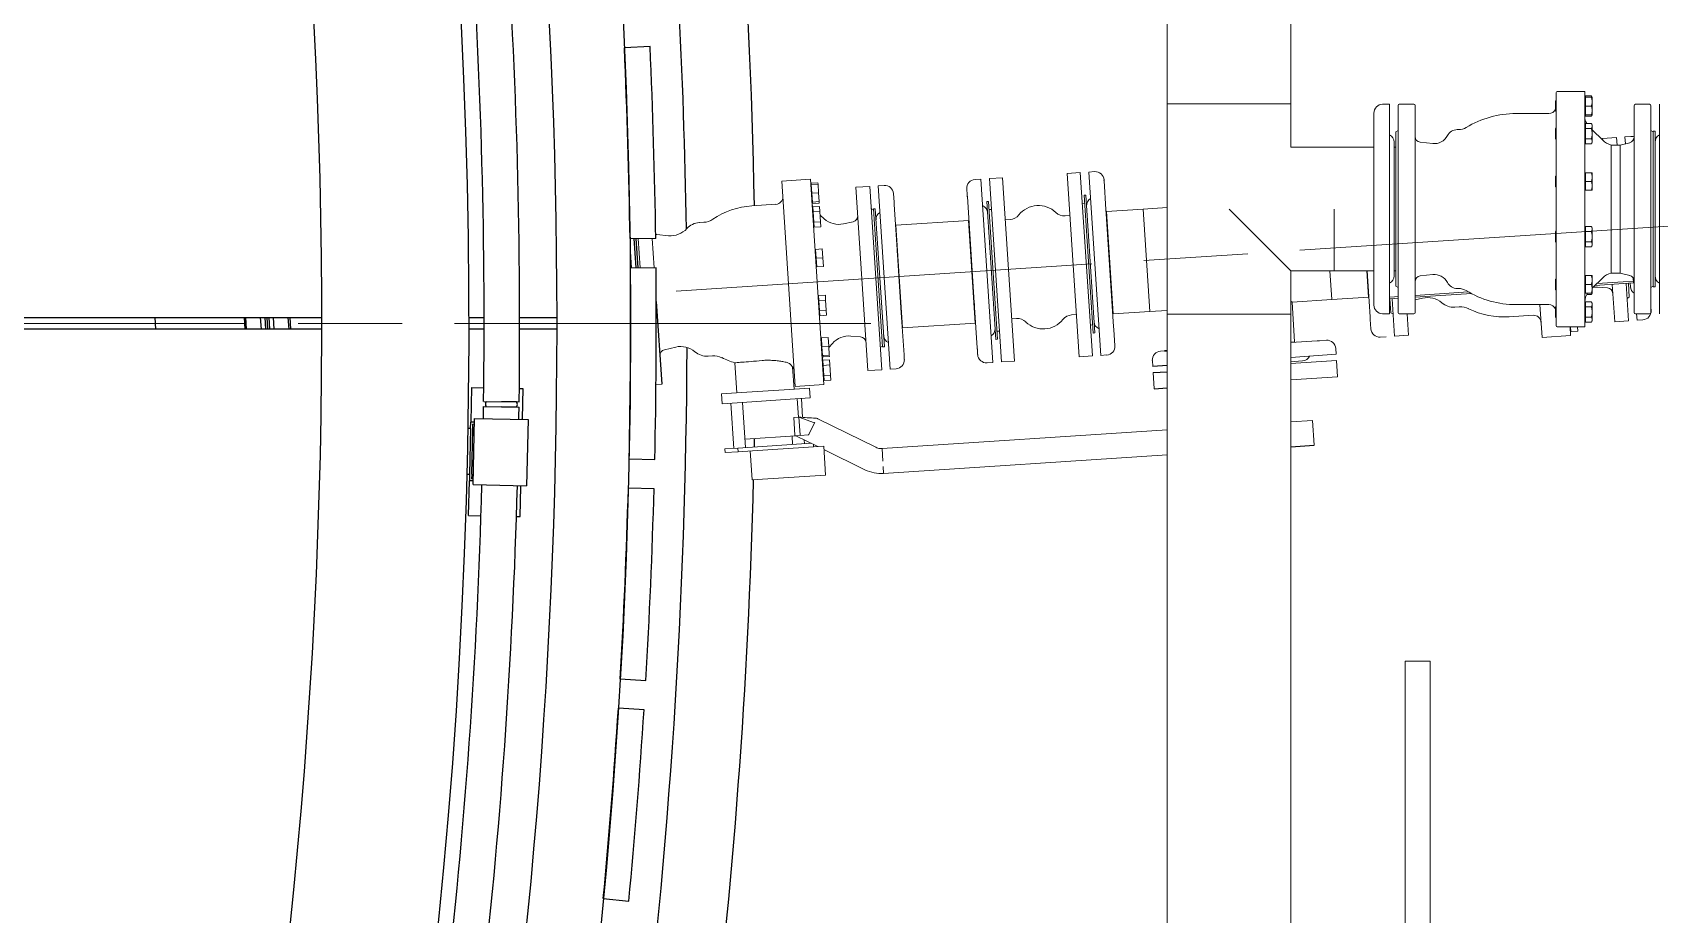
# Model space of a CAD drawing. Header units: millimetres. Extents: x 0 to 100323, y 0 to 59400.
# Drawn here: x 22689 to 24902, y 21412 to 22611 of the extents above; entities that cross this region are included whole.
import ezdxf

# ---------------------------------------------------------------- set-up
doc = ezdxf.new("R2010")
doc.units = ezdxf.units.MM
doc.header["$LTSCALE"] = 100
doc.linetypes.add('CHAIN', pattern=[0.3543, 0.2362, -0.0295, 0.0591, -0.0295])
doc.layers.add('Center Mark', color=7, linetype='Continuous', lineweight=18)
doc.layers.add('Visible', color=7, linetype='Continuous', lineweight=25)
doc.layers.add('P_Biomass (BM)', color=150, linetype='Continuous', lineweight=18, true_color=0x007fff)

msp = doc.modelspace()

# ---------------------------------------------------------------- linework, layer by layer
at = {"layer": 'Center Mark', "linetype": 'CHAIN', "ltscale": 23.990969}
msp.add_line((23829.5, 22215.6), (6675.7, 22215.6), dxfattribs=at)
at = {"layer": 'P_Biomass (BM)'}
for p, q in [((24232.5, 23047.9), (24232.5, 22514.2)), ((24400.8, 23047.9), (24400.8, 22514.2)), ((24761.6, 22212.6), (24761.6, 22529.6)), ((24763.1, 22531.1), (24800.6, 22531.1)), ((24800.6, 22211.1), (24800.6, 22531.1)), ((24400.8, 22514.2), (24232.5, 22514.2)), ((24232.5, 22514.1), (24400.8, 22514.1)), ((24232.5, 22514.1), (24232.5, 22228.1)), ((24400.8, 22514.1), (24400.8, 22455.3)), ((24535.1, 22513.6), (24525.6, 22513.6)), ((24535.1, 22513.6), (24535.1, 22228.6)), ((24546.6, 22230.1), (24546.6, 22512.1)), ((24548.1, 22513.6), (24568.1, 22513.6)), ((24569.6, 22512.1), (24569.6, 22230.1)), ((24760.6, 22517.9), (24761.6, 22518.9)), ((24760.6, 22504.4), (24760.6, 22517.9)), ((24801.4, 22522.2), (24800.6, 22522.2)), ((24801.4, 22523.2), (24801.4, 22525)), ((24801.4, 22525), (24809.6, 22525)), ((24801.4, 22511.2), (24801.4, 22523.2)), ((24801.4, 22523.2), (24809.6, 22523.2)), ((24801.4, 22499.2), (24801.4, 22511.2)), ((24801.4, 22511.2), (24809.6, 22511.2)), ((24810.6, 22523.2), (24809.6, 22525)), ((24810.6, 22517.2), (24810.6, 22523.2)), ((24810.6, 22505.2), (24810.6, 22517.2)), ((24867.6, 22230.6), (24867.6, 22511.6)), ((24888.6, 22513.6), (24869.6, 22513.6)), ((24890.6, 22511.6), (24890.6, 22230.6)), ((24902.1, 22228.6), (24902.1, 22513.6)), ((24513.6, 22501.6), (24513.6, 22501)), ((24513.6, 22500.5), (24513.6, 22501)), ((24513.6, 22500.5), (24513.6, 22454.2)), ((24707.1, 22501.1), (24751.6, 22501.1)), ((24760.6, 22504.4), (24761.4, 22503.6)), ((24801.4, 22500.2), (24800.6, 22500.2)), ((24801.4, 22484.6), (24800.6, 22484.6)), ((24801.4, 22497.3), (24801.4, 22499.2)), ((24801.4, 22499.2), (24809.6, 22499.2)), ((24801.4, 22497.3), (24809.6, 22497.3)), ((24801.4, 22487.5), (24809.6, 22487.5)), ((24801.4, 22480.6), (24801.4, 22487.5)), ((24810.6, 22499.2), (24809.6, 22497.3)), ((24810.6, 22485.6), (24809.6, 22487.5)), ((24810.6, 22499.2), (24810.6, 22505.2)), ((24810.6, 22484), (24810.6, 22485.6)), ((24543.6, 22476.1), (24546.6, 22477.8)), ((24543.6, 22266.1), (24543.6, 22476.1)), ((24627, 22479.1), (24628.9, 22479.1)), ((24760.6, 22480.4), (24761.6, 22481.4)), ((24760.6, 22466.9), (24760.6, 22480.4)), ((24760.6, 22466.9), (24761.6, 22465.9)), ((24801.4, 22462.6), (24800.6, 22462.6)), ((24801.4, 22466.7), (24801.4, 22480.6)), ((24801.4, 22480.6), (24809.6, 22480.6)), ((24801.4, 22459.8), (24801.4, 22466.7)), ((24801.4, 22466.7), (24809.6, 22466.7)), ((24810.6, 22473.6), (24810.6, 22484)), ((24824.9, 22464.7), (24810.6, 22478.9)), ((24810.6, 22463.2), (24810.6, 22473.6)), ((24810.6, 22461.6), (24810.6, 22463.2)), ((24843.8, 22468.6), (24824.8, 22467.3)), ((24824.8, 22467.3), (24825, 22464.6)), ((24843.8, 22468.6), (24844.5, 22458.1)), ((24855.2, 22469.3), (24863.2, 22469.8)), ((24855.9, 22459.9), (24855.2, 22469.3)), ((24893.6, 22476.1), (24890.6, 22477.8)), ((24893.6, 22265.1), (24893.6, 22477.1)), ((24893.6, 22477.1), (24896.1, 22477.1)), ((24896.1, 22265.1), (24896.1, 22477.1)), ((24400.8, 22455.3), (24513.6, 22455.3)), ((24513.6, 22450.4), (24513.6, 22454.2)), ((24513.6, 22450.4), (24513.6, 22358.7)), ((24541.1, 22462.1), (24541.1, 22280.1)), ((24541.1, 22455.3), (24543.6, 22455.3)), ((24593.8, 22460.2), (24576.8, 22462)), ((24801.4, 22459.8), (24809.6, 22459.8)), ((24810.6, 22461.6), (24809.6, 22459.8)), ((24836.5, 22284.1), (24836.5, 22458.1)), ((24848.6, 22458.1), (24836.5, 22458.1)), ((24848.6, 22458.1), (24861.6, 22461.3)), ((24848.6, 22458.1), (24848.6, 22284.1)), ((24096.4, 22419.6), (24114.3, 22420.7)), ((24112.7, 22170.1), (24096.4, 22419.6)), ((24130.7, 22171.3), (24114.3, 22420.7)), ((24125.8, 22421.5), (24133.8, 22422)), ((24142.2, 22172), (24125.8, 22421.5)), ((24801.4, 22419.6), (24800.6, 22419.6)), ((24801.4, 22420.6), (24809.6, 22420.6)), ((24801.4, 22408.6), (24801.4, 22420.6)), ((24810.6, 22414.6), (24810.6, 22420.6)), ((23708.2, 22409.2), (23747.1, 22411.7)), ((23726.5, 22129.8), (23708.2, 22409.2)), ((23765.5, 22132.3), (23747.1, 22411.7)), ((23748.5, 22403.5), (23747.7, 22403.5)), ((23748.3, 22406.4), (23757.5, 22407)), ((23748.4, 22404.5), (23748.3, 22406.4)), ((23748.4, 22404.5), (23757.6, 22405.1)), ((23749.2, 22392.5), (23748.4, 22404.5)), ((23757.6, 22405.1), (23757.5, 22407)), ((23758.4, 22393.1), (23757.6, 22405.1)), ((23827.9, 22402), (23809, 22400.7)), ((23809, 22400.7), (23825.3, 22151.3)), ((23827.9, 22402), (23844.3, 22152.5)), ((23839.4, 22402.7), (23847.4, 22403.2)), ((23855.8, 22153.3), (23839.4, 22402.7)), ((23960, 22398.6), (23960.5, 22390.5)), ((23979.1, 22411.9), (23971.1, 22411.4)), ((23979.1, 22411.9), (23995.5, 22162.4)), ((23990.6, 22412.6), (24008.6, 22413.8)), ((24007, 22163.2), (23990.6, 22412.6)), ((24024.9, 22164.3), (24008.6, 22413.8)), ((24146.6, 22410.4), (24146.5, 22410.8)), ((24146.6, 22410.4), (24146.6, 22409.5)), ((24149.2, 22370.4), (24146.6, 22409.5)), ((24760.6, 22415.4), (24761.6, 22416.4)), ((24760.6, 22401.9), (24760.6, 22415.4)), ((24760.6, 22401.9), (24761.6, 22400.9)), ((24801.4, 22397.6), (24800.6, 22397.6)), ((24801.4, 22396.6), (24801.4, 22408.6)), ((24801.4, 22408.6), (24809.6, 22408.6)), ((24801.4, 22396.6), (24809.6, 22396.6)), ((24810.6, 22402.6), (24810.6, 22414.6)), ((24810.6, 22396.6), (24810.6, 22402.6)), ((23667.6, 22375.4), (23700.3, 22377.6)), ((23749.9, 22381.6), (23749.1, 22381.5)), ((23749.2, 22392.5), (23758.4, 22393.1)), ((23750, 22380.6), (23749.2, 22392.5)), ((23750, 22380.6), (23759.2, 22381.2)), ((23750.1, 22378.7), (23750, 22380.6)), ((23750.1, 22378.7), (23759.3, 22379.3)), ((23750.4, 22374.1), (23759.6, 22374.7)), ((23750.9, 22367.2), (23750.4, 22374.1)), ((23758.4, 22393.1), (23759.2, 22381.2)), ((23759.3, 22379.3), (23759.2, 22381.2)), ((23760, 22367.8), (23759.6, 22374.7)), ((23860.9, 22380.6), (23860.2, 22392.1)), ((23860.9, 22380.6), (23861.1, 22377.2)), ((23865.2, 22316), (23861.1, 22377.2)), ((23960.7, 22387.6), (23960.5, 22390.5)), ((23960.7, 22387.6), (23964.4, 22330.2)), ((23989.6, 22381.5), (23987.1, 22381.3)), ((23987.1, 22381.3), (23999.4, 22193.7)), ((23989.6, 22381.5), (24001.9, 22193.9)), ((24117.1, 22378.8), (24120.1, 22379)), ((24119.4, 22390), (24121.8, 22390.2)), ((24131.7, 22202.4), (24119.4, 22390)), ((24134.1, 22202.6), (24121.8, 22390.2)), ((23596.1, 22352.7), (23602.1, 22353.1)), ((23750.6, 22371.2), (23749.8, 22371.2)), ((23750.9, 22367.2), (23760, 22367.8)), ((23751.8, 22353.3), (23750.9, 22367.2)), ((23751.8, 22353.3), (23760.9, 22353.9)), ((23752.2, 22346.4), (23751.8, 22353.3)), ((23760.9, 22353.9), (23760, 22367.8)), ((23766, 22357.8), (23760.4, 22362.8)), ((23760.9, 22353.9), (23761.4, 22347)), ((23792.2, 22351), (23805.2, 22353.9)), ((23833, 22370.2), (23829.9, 22371.8)), ((23833, 22371.2), (23835.5, 22371.4)), ((23845.3, 22183.6), (23833, 22371.2)), ((23847.8, 22183.8), (23835.5, 22371.4)), ((23863.5, 22349), (23962.8, 22355.5)), ((23962.3, 22355.5), (23971.4, 22216.1)), ((23962.8, 22355.5), (23962.3, 22355.5)), ((23990.4, 22370.5), (23993.3, 22370.7)), ((24012.3, 22356.4), (24018.8, 22356.9)), ((24093.6, 22361.8), (24100.1, 22362.2)), ((24149.2, 22370.4), (24149.6, 22364.6)), ((24149.4, 22367.8), (24149.9, 22367.8)), ((24154.6, 22288), (24149.6, 22364.6)), ((24149.9, 22367.8), (24199.8, 22371.1)), ((24159, 22228.4), (24149.9, 22367.8)), ((24159, 22228.4), (24149.9, 22367.8)), ((24199.8, 22371.1), (24232.5, 22373.2)), ((24199.8, 22371.1), (24208.9, 22231.7)), ((24208.9, 22231.7), (24199.8, 22371.1)), ((24316.6, 22371.1), (24400.8, 22287)), ((24459.6, 22371.1), (24459.6, 22287)), ((24513.6, 22353.9), (24513.6, 22358.7)), ((24513.6, 22353.9), (24513.6, 22270.5)), ((23512.9, 22331), (23515.5, 22291.1)), ((23531.9, 22331.2), (23534.6, 22291.3)), ((23554.1, 22334.8), (23538.3, 22336.3)), ((23752, 22349.3), (23751.2, 22349.2)), ((23752.2, 22346.4), (23761.4, 22347)), ((23863, 22349), (23863.5, 22349)), ((23872.6, 22209.6), (23863.5, 22349)), ((23872.6, 22209.6), (23863.5, 22349)), ((23964.9, 22323.4), (23964.4, 22330.2)), ((24760.6, 22340.3), (24761.6, 22341.3)), ((24760.6, 22326.8), (24760.6, 22340.3)), ((24801.4, 22344.6), (24800.6, 22344.6)), ((24801.4, 22347.4), (24809.6, 22347.4)), ((24801.4, 22340.5), (24801.4, 22347.4)), ((24801.4, 22340.5), (24809.6, 22340.5)), ((24801.4, 22326.6), (24801.4, 22340.5)), ((24810.6, 22345.6), (24809.6, 22347.4)), ((24810.6, 22344), (24810.6, 22345.6)), ((24810.6, 22333.6), (24810.6, 22344)), ((24810.6, 22323.2), (24810.6, 22333.6)), ((23754.3, 22315.3), (23753.5, 22315.3)), ((23754.2, 22316.3), (23763.4, 22316.9)), ((23755, 22304.3), (23754.2, 22316.3)), ((23764.2, 22304.9), (23763.4, 22316.9)), ((23865.2, 22316), (23865.6, 22309)), ((23870.8, 22229.8), (23865.6, 22309)), ((23964.9, 22323.4), (23970.1, 22243.9)), ((24760.6, 22326.8), (24761.6, 22325.8)), ((24801.4, 22322.6), (24800.6, 22322.6)), ((24801.4, 22319.7), (24801.4, 22326.6)), ((24801.4, 22326.6), (24809.6, 22326.6)), ((24801.4, 22319.7), (24809.6, 22319.7)), ((24810.6, 22321.6), (24809.6, 22319.7)), ((24810.6, 22321.6), (24810.6, 22323.2)), ((23755.7, 22293.4), (23754.9, 22293.3)), ((23755, 22304.3), (23764.2, 22304.9)), ((23755.8, 22292.4), (23755, 22304.3)), ((23755.8, 22292.4), (23764.9, 22293)), ((23764.9, 22293), (23764.2, 22304.9)), ((24154.6, 22288), (24155.1, 22280.7)), ((24400.8, 22287), (24459.6, 22287)), ((24400.8, 22287), (24400.8, 22228.1)), ((24456.4, 22247.9), (24453.8, 22287)), ((24453.8, 22287), (24456.4, 22247.9)), ((24459.6, 22287), (24513.6, 22287)), ((24503.9, 22287), (24506.3, 22251.2)), ((24504.4, 22287), (24508.5, 22224.7)), ((24541.1, 22287), (24543.6, 22287)), ((24159.6, 22211.5), (24155.1, 22280.7)), ((24513.6, 22267.5), (24513.6, 22270.5)), ((24513.6, 22267.5), (24513.6, 22240.6)), ((24543.6, 22266.1), (24546.6, 22264.4)), ((24593.8, 22282), (24576.8, 22280.3)), ((24760.6, 22275.3), (24761.6, 22276.3)), ((24760.6, 22261.8), (24760.6, 22275.3)), ((24801.4, 22279.6), (24800.6, 22279.6)), ((24801.4, 22280.6), (24809.6, 22280.6)), ((24801.4, 22268.6), (24801.4, 22280.6)), ((24801.4, 22268.6), (24809.6, 22268.6)), ((24801.4, 22256.6), (24801.4, 22268.6)), ((24810.6, 22274.6), (24810.6, 22280.6)), ((24824.9, 22277.5), (24810.6, 22263.3)), ((24810.6, 22262.6), (24810.6, 22274.6)), ((24814.6, 22267.2), (24853, 22269.7)), ((24817.2, 22269.9), (24852.9, 22272.2)), ((24818, 22264.9), (24831.3, 22263.8)), ((24848.6, 22284.1), (24836.5, 22284.1)), ((24837.8, 22268.7), (24841.2, 22217.9)), ((24848.6, 22284.1), (24861.6, 22280.9)), ((24852.9, 22272.2), (24866.6, 22273.1)), ((24853, 22269.7), (24866.7, 22270.6)), ((24856.8, 22270), (24860.1, 22219.1)), ((24859.8, 22270.2), (24861, 22251.2)), ((24862.6, 22265.4), (24862.3, 22270.3)), ((24866.4, 22275.1), (24866.3, 22277.6)), ((24866.4, 22275.1), (24866.6, 22273.1)), ((24866.7, 22270.6), (24866.6, 22273.1)), ((24893.6, 22266.1), (24890.6, 22264.4)), ((24893.6, 22265.1), (24896.1, 22265.1)), ((24896.1, 22276.7), (24896.6, 22276.8)), ((23758.5, 22250.8), (23757.7, 22250.7)), ((23758.3, 22253.6), (23767.5, 22254.2)), ((23758.8, 22246.7), (23758.3, 22253.6)), ((23758.8, 22246.7), (23767.9, 22247.3)), ((23759.7, 22232.9), (23758.8, 22246.7)), ((23767.9, 22247.3), (23767.5, 22254.2)), ((23768.8, 22233.5), (23767.9, 22247.3)), ((23970.5, 22237.2), (23970.1, 22243.9)), ((24402.3, 22244.4), (24400.8, 22245.7)), ((24402.3, 22244.4), (24456.4, 22247.9)), ((24402.3, 22244.4), (24405.9, 22190.3)), ((24456.4, 22247.9), (24506.3, 22251.2)), ((24535.1, 22251.4), (24541.5, 22251.8)), ((24535.1, 22248.9), (24541.7, 22249.3)), ((24536.7, 22230), (24535.5, 22248.9)), ((24538.5, 22249.1), (24541.8, 22198.2)), ((24541.5, 22251.8), (24546.6, 22252.1)), ((24541.7, 22249.3), (24546.6, 22249.7)), ((24569.6, 22253.6), (24642.3, 22258.4)), ((24569.6, 22251.2), (24646.3, 22256.2)), ((24579.8, 22249.9), (24569.6, 22247.6)), ((24627, 22263.1), (24628.9, 22263.1)), ((24760.6, 22261.8), (24761.6, 22260.8)), ((24801.4, 22257.6), (24800.6, 22257.6)), ((24801.4, 22242), (24800.6, 22242)), ((24801.4, 22256.6), (24809.6, 22256.6)), ((24801.4, 22244.9), (24809.6, 22244.9)), ((24801.4, 22238), (24801.4, 22244.9)), ((24803.2, 22254.7), (24809.6, 22254.7)), ((24810.6, 22256.6), (24809.6, 22254.7)), ((24810.6, 22243), (24809.6, 22244.9)), ((24810.6, 22256.6), (24810.6, 22262.6)), ((24810.6, 22241.4), (24810.6, 22243)), ((24810.6, 22231), (24810.6, 22241.4)), ((24861, 22251.2), (24858.1, 22249.3)), ((23759.9, 22228.8), (23759.1, 22228.7)), ((23759.7, 22232.9), (23768.8, 22233.5)), ((23760.1, 22225.9), (23759.7, 22232.9)), ((23760.1, 22225.9), (23769.3, 22226.6)), ((23769.3, 22226.6), (23768.8, 22233.5)), ((23870.8, 22229.8), (23871.2, 22223.4)), ((23874.5, 22172.7), (23871.2, 22223.4)), ((23970.5, 22237.2), (23974.1, 22182.2)), ((24021.2, 22221.7), (24027.6, 22222.1)), ((24102.5, 22227.1), (24109, 22227.5)), ((24158.5, 22228.4), (24159, 22228.4)), ((24159, 22228.4), (24208.9, 22231.7)), ((24208.9, 22231.7), (24232.5, 22233.2)), ((24232.5, 22228.2), (24400.8, 22228.2)), ((24232.5, 22228.2), (24232.5, 21230.7)), ((24400.8, 22228.1), (24232.5, 22228.1)), ((24400.8, 22228.2), (24400.8, 21230.7)), ((24508.7, 22221.1), (24508.5, 22224.7)), ((24508.7, 22221.1), (24509.6, 22208.1)), ((24535.1, 22228.6), (24525.6, 22228.6)), ((24536.7, 22230), (24539.8, 22228.4)), ((24548.1, 22228.6), (24568.1, 22228.6)), ((24558.9, 22228.6), (24560.8, 22199.5)), ((24623.8, 22237.7), (24629.8, 22238.1)), ((24697.7, 22224.5), (24730.3, 22226.6)), ((24707.1, 22241.1), (24751.6, 22241.1)), ((24742.4, 22196.3), (24739.4, 22241.1)), ((24760.6, 22237.8), (24761.4, 22238.6)), ((24760.6, 22224.3), (24760.6, 22237.8)), ((24760.6, 22224.3), (24761.6, 22223.3)), ((24801.4, 22220), (24800.6, 22220)), ((24801.4, 22238), (24809.6, 22238)), ((24801.4, 22224.1), (24801.4, 22238)), ((24801.4, 22224.1), (24809.6, 22224.1)), ((24801.4, 22217.2), (24801.4, 22224.1)), ((24810.6, 22219), (24809.6, 22217.2)), ((24810.6, 22220.7), (24810.6, 22231)), ((24810.6, 22219), (24810.6, 22220.7)), ((24860.1, 22219.1), (24841.2, 22217.9)), ((24888.6, 22228.6), (24869.6, 22228.6)), ((24871.6, 22219.9), (24871, 22228.6)), ((24871.6, 22219.9), (24879.6, 22220.4)), ((24890.6, 22235.3), (24890.7, 22234.4)), ((24890.8, 22233.1), (24890.7, 22234.4)), ((23802.2, 22198.4), (23815.5, 22197.2)), ((23872.1, 22209.6), (23872.6, 22209.6)), ((23872.6, 22209.6), (23971.9, 22216.1)), ((23971.9, 22216.1), (23971.4, 22216.1)), ((24001.2, 22204.9), (24004.2, 22205.1)), ((24127.9, 22213.2), (24130.9, 22213.4)), ((24131.7, 22202.4), (24134.1, 22202.6)), ((24159.6, 22211.5), (24159.9, 22207)), ((24161.3, 22185.3), (24159.9, 22207)), ((24530.3, 22197.5), (24522.3, 22197)), ((24541.8, 22198.2), (24560.8, 22199.5)), ((24742.4, 22196.3), (24781.3, 22198.9)), ((24763.1, 22211.1), (24800.6, 22211.1)), ((24781.3, 22198.9), (24780.5, 22211.1)), ((24781.5, 22207.2), (24780.7, 22207.1)), ((24781.7, 22204.3), (24781.3, 22211.1)), ((24781.7, 22204.3), (24790.9, 22204.9)), ((24790.9, 22204.9), (24790.5, 22211.1)), ((24801.4, 22217.2), (24809.6, 22217.2)), ((23564, 22183.4), (23548.6, 22179.8)), ((23762.2, 22194.8), (23761.4, 22194.8)), ((23762.1, 22195.8), (23771.3, 22196.4)), ((23762.9, 22183.9), (23762.1, 22195.8)), ((23762.9, 22183.9), (23772.1, 22184.5)), ((23763.7, 22171.9), (23762.9, 22183.9)), ((23772.1, 22184.5), (23771.3, 22196.4)), ((23772.8, 22172.5), (23772.1, 22184.5)), ((23777.2, 22188.2), (23772.2, 22182.6)), ((23845.2, 22184.6), (23842.3, 22182.7)), ((23845.3, 22183.6), (23847.8, 22183.8)), ((23974.3, 22179.5), (23974.1, 22182.2)), ((23974.3, 22179.5), (23974.7, 22173.1)), ((24001.9, 22193.9), (23999.4, 22193.7)), ((24229, 22178.2), (24223.5, 22177.9)), ((24436.7, 22191.8), (24400.8, 22189.5)), ((24405.9, 22190.3), (24400.8, 22190)), ((24436.7, 22191.8), (24439.8, 22192)), ((24449, 22192.6), (24439.8, 22192)), ((24462.3, 22173.5), (24461.7, 22181.5)), ((23608, 22171.1), (23614, 22171.5)), ((23644.5, 22162), (23647.2, 22121)), ((23723, 22156.2), (23725, 22126.1)), ((23763.6, 22172.9), (23762.8, 22172.8)), ((23764.3, 22162.6), (23763.5, 22162.5)), ((23763.7, 22171.9), (23772.8, 22172.5)), ((23764, 22170), (23773, 22170.6)), ((23764.1, 22165.4), (23773.3, 22166)), ((23764.5, 22158.5), (23764.1, 22165.4)), ((23764.5, 22158.5), (23773.7, 22159.1)), ((23765.4, 22144.7), (23764.5, 22158.5)), ((23773, 22170.6), (23772.8, 22172.5)), ((23773.3, 22166), (23773.7, 22159.1)), ((23774.6, 22145.3), (23773.7, 22159.1)), ((23855.8, 22153.3), (23863.8, 22153.8)), ((23874.5, 22172.7), (23874.7, 22170.5)), ((23874.9, 22166.5), (23874.7, 22170.5)), ((23995.5, 22162.4), (23987.5, 22161.9)), ((24007, 22163.2), (24024.9, 22164.3)), ((24112.7, 22170.1), (24130.7, 22171.3)), ((24142.2, 22172), (24150.1, 22172.6)), ((24212.8, 22157.1), (24212.3, 22165.1)), ((24462.3, 22173.5), (24400.8, 22169.4)), ((24400.8, 22160.9), (24462.8, 22165)), ((24416.7, 22164.5), (24400.8, 22163.4)), ((24462.8, 22165), (24464.2, 22143)), ((23537.2, 22132.4), (23544.9, 22132.9)), ((23726.5, 22129.8), (23765.5, 22132.3)), ((23765.7, 22140.6), (23764.9, 22140.5)), ((23765.4, 22144.7), (23774.6, 22145.3)), ((23765.9, 22137.7), (23765.4, 22144.7)), ((23765.9, 22137.7), (23775.1, 22138.4)), ((23775.1, 22138.4), (23774.6, 22145.3)), ((23844.3, 22152.5), (23825.3, 22151.3)), ((24213.3, 22148.6), (24214.8, 22126.7)), ((24400.8, 22138.9), (24464.2, 22143)), ((23626.2, 22119.7), (23653.4, 22121.5)), ((23627.1, 22106.2), (23626.2, 22119.7)), ((23718.8, 22125.7), (23653.4, 22121.5)), ((23654.3, 22108), (23719.7, 22112.3)), ((23718.8, 22125.7), (23746, 22127.5)), ((23746.9, 22114.1), (23719.7, 22112.3)), ((23729.4, 22112.9), (23731, 22088)), ((23734.9, 22113.3), (23736.6, 22087.7)), ((23746.9, 22114.1), (23746, 22127.5)), ((23654.3, 22108), (23627.1, 22106.2)), ((23639, 22107), (23643.1, 22045.6)), ((23655, 22108), (23659, 22046.7)), ((23724.6, 22087.5), (23731.5, 22088)), ((23724.6, 22087.5), (23726.1, 22063.6)), ((23731.5, 22088), (23733.1, 22064)), ((23731.5, 22088), (23752.8, 22080.2)), ((23745.1, 22064.6), (23744.7, 22063.8)), ((23752.8, 22080.2), (23745.1, 22064.6)), ((23753.4, 22081.4), (23752.8, 22080.2)), ((23757.4, 22085.8), (23836.2, 22047)), ((23844.6, 22045.3), (24232.5, 22070.7)), ((24400.8, 22081.8), (24430.3, 22083.7)), ((24432.5, 22049.8), (24430.3, 22083.7)), ((23648.6, 22046), (23630.9, 22044.8)), ((23630.9, 22044.8), (23631.3, 22039.8)), ((23748.1, 22052.5), (23648.6, 22046)), ((23648.6, 22046), (23648.9, 22041)), ((23668.2, 22042.3), (23648.9, 22041)), ((23658.3, 22058.1), (23727, 22062.6)), ((23665.3, 22042.1), (23667.9, 22002.6)), ((23668.2, 22042.3), (23765.3, 22048.6)), ((23722.2, 22062.3), (23723, 22050.9)), ((23727, 22062.6), (23733.2, 22063)), ((23727.5, 22062.7), (23757.1, 22048.1)), ((23733.2, 22063), (23744.7, 22063.8)), ((23738.6, 22057.2), (23739, 22051.9)), ((23751.2, 22051), (23751.4, 22047.7)), ((23765.3, 22048.6), (23767.9, 22009.2)), ((23765.6, 22043.9), (23821.1, 22016.5)), ((23844.6, 22045.3), (23845.7, 22028.3)), ((23648.9, 22041), (23631.3, 22039.8)), ((23846.2, 22020.8), (23846.8, 22011.4)), ((23846.8, 22011.4), (24232.5, 22036.7)), ((23667.9, 22002.6), (23767.9, 22009.2)), ((24590.1, 21756.1), (24556.1, 21756.1)), ((24556.1, 21253.4), (24556.1, 21756.1)), ((24590.1, 21253.4), (24590.1, 21756.1))]:
    msp.add_line(p, q, dxfattribs=at)
at = {"layer": 'P_Biomass (BM)', "linetype": 'CHAIN', "ltscale": 23.990969}
msp.add_line((23564.7, 22259.4), (25261.1, 22370.7), dxfattribs=at)
at = {"layer": 'P_Biomass (BM)'}
for centre, radius, start, end in [((24763.1, 22529.6), 1.5, 90, 180), ((24525.6, 22501.6), 12, 90, 180), ((24548.1, 22512.1), 1.5, 90, 180), ((24568.1, 22512.1), 1.5, 0, 90), ((24751.6, 22511.1), 10, 270, 334.1581), ((24869.6, 22511.6), 2, 90, 180), ((24888.6, 22511.6), 2, 0, 90), ((24707.1, 22371.1), 130, 90, 121.4239), ((24820.6, 22497.2), 20, 180, 209.1181), ((24530.1, 22462.1), 11, 0, 62.9643), ((24577.6, 22469.9), 8, 180, 264.1314), ((24595.8, 22480.1), 20, 264.1314, 332.7971), ((24627, 22464.1), 15, 90, 152.7971), ((24628.9, 22499.1), 20, 270, 301.4239), ((24842.6, 22482.4), 25, 225, 255.9638), ((24859.6, 22469.1), 8, 284.0362, 0), ((24864, 22457.9), 12, 72.4576, 93.7506), ((24907.1, 22462.1), 11, 117.0357, 180), ((24134.6, 22410), 12, 3.7506, 93.7506), ((23848.2, 22391.3), 12, 3.7506, 93.7506), ((23971.9, 22399.4), 12, 93.7506, 183.7506), ((23674.7, 22267.7), 108, 93.7506, 123.9065), ((23699.6, 22387.5), 10, 273.7506, 3.7506), ((23769.2, 22381.7), 20, 183.7506, 202.205), ((23977.1, 22365.7), 11, 3.7506, 66.7149), ((24057.4, 22341.8), 34.1, 46.2516, 141.2496), ((24133.8, 22375.9), 11, 120.7863, 183.7506), ((23597.7, 22327.8), 25, 93.7506, 137.8461), ((23600.5, 22378), 25, 273.7506, 303.9065), ((23785.8, 22380.3), 30, 228.7506, 282.2814), ((23803.5, 22361.7), 8, 282.2814, 3.7506), ((23847.4, 22357.1), 11, 120.7863, 183.7506), ((24017.7, 22373.6), 16.8, 273.7506, 321.2496), ((24092.5, 22378.5), 16.8, 226.2516, 273.7506), ((23539.1, 22344.3), 8, 252.8446, 264.5562), ((23556.9, 22364.7), 30, 264.5562, 317.8461), ((24530.1, 22280.1), 11, 297.0357, 0), ((24577.6, 22272.3), 8, 95.8686, 180), ((24595.8, 22262.1), 20, 27.2029, 95.8686), ((24627, 22278.1), 15, 207.2029, 270), ((24815.5, 22235), 30, 85.2199, 96.3296), ((24842.6, 22259.8), 25, 104.0362, 135), ((24830.7, 22255.9), 8, 3.7506, 85.2199), ((24859.6, 22273.1), 8, 0, 75.9638), ((24873.6, 22266.1), 11, 183.7506, 237.2605), ((24907.1, 22280.1), 11, 180, 242.9643), ((24586.6, 22220.7), 30, 49.6552, 102.945), ((24622.2, 22262.6), 25, 229.6552, 273.7506), ((24628.9, 22243.1), 20, 58.5761, 90), ((24707.1, 22371.1), 130, 238.5761, 270), ((24820.6, 22245), 20, 144.5895, 180), ((24028.7, 22205.4), 16.8, 46.2516, 93.7506), ((24063.9, 22242.1), 34.1, 226.2516, 321.2496), ((24103.6, 22210.3), 16.8, 93.7506, 141.2496), ((24525.6, 22240.6), 12, 180, 270), ((24548.1, 22230.1), 1.5, 180, 270), ((24568.1, 22230.1), 1.5, 270, 0), ((24631.5, 22213.1), 25, 63.5947, 93.7506), ((24690.6, 22332.3), 108, 243.5947, 273.7506), ((24731, 22216.6), 10, 3.7506, 93.7506), ((24751.6, 22231.1), 10, 25.8419, 90), ((24869.6, 22230.6), 2, 180, 270), ((24878.8, 22232.3), 12, 273.7506, 3.7506), ((24888.6, 22230.6), 2, 270, 0), ((23799.7, 22168.5), 30, 85.2199, 138.7506), ((23814.8, 22189.3), 8, 3.7506, 85.2199), ((23857.8, 22199.5), 11, 183.7506, 246.7149), ((23987.5, 22208), 11, 300.7863, 3.7506), ((24144.1, 22218.3), 11, 183.7506, 246.7149), ((24521.6, 22208.9), 12, 183.7506, 273.7506), ((24763.1, 22212.6), 1.5, 180, 270), ((23550.4, 22172), 8, 102.945, 183.7506), ((23570.7, 22154.1), 30, 49.6552, 102.945), ((23606.3, 22196), 25, 229.6552, 273.7506), ((24149.4, 22184.5), 12, 273.7506, 3.7506), ((24224.2, 22165.9), 12, 93.7506, 183.7506), ((24449.8, 22180.7), 12, 3.7506, 93.7506), ((23615.6, 22146.5), 25, 63.5947, 93.7506), ((23674.8, 22265.7), 108, 243.5947, 253.7157), ((23715.2, 22150.1), 10, 3.7506, 38.1621), ((23783.4, 22165), 20, 159.5854, 183.7506), ((23863, 22165.8), 12, 273.7506, 3.7506), ((23986.7, 22173.9), 12, 183.7506, 273.7506), ((24416, 22175.5), 11, 273.7506, 336.7149)]:
    msp.add_arc(centre, radius, start, end, dxfattribs=at)
for points, weights in [([(24810.4, 22523.2), (24810.1, 22524), (24809.6, 22525)], [1.01895290532, 1.01965956375, 1]), ([(24809.6, 22523.2), (24810.6, 22523.2), (24810.6, 22523.2)], [1, 1.0379548493, 1]), ([(24810.6, 22517.2), (24810.6, 22519.9), (24809.6, 22523.2)], [1, 1.0379548493, 1]), ([(24809.6, 22511.2), (24810.6, 22514.4), (24810.6, 22517.2)], [1, 1.0379548493, 1]), ([(24810.6, 22505.2), (24810.6, 22507.9), (24809.6, 22511.2)], [1, 1.0379548493, 1]), ([(24809.6, 22499.2), (24810.6, 22502.4), (24810.6, 22505.2)], [1, 1.0379548493, 1]), ([(24809.6, 22497.3), (24810.1, 22498.3), (24810.4, 22499.2)], [1, 1.01965956375, 1.01895290532]), ([(24810.6, 22499.2), (24810.6, 22499.2), (24809.6, 22499.2)], [1, 1.0379548493, 1]), ([(24810.6, 22484), (24810.6, 22485.6), (24809.6, 22487.5)], [1, 1.0379548493, 1]), ([(24809.6, 22480.6), (24810.6, 22482.4), (24810.6, 22484)], [1, 1.0379548493, 1]), ([(24810.6, 22473.6), (24810.6, 22476.8), (24809.6, 22480.6)], [1, 1.0379548493, 1]), ([(24809.6, 22466.7), (24810.6, 22470.4), (24810.6, 22473.6)], [1, 1.0379548493, 1]), ([(24810.6, 22463.2), (24810.6, 22464.8), (24809.6, 22466.7)], [1, 1.0379548493, 1]), ([(24809.6, 22459.8), (24810.6, 22461.6), (24810.6, 22463.2)], [1, 1.0379548493, 1]), ([(24809.6, 22420.6), (24810.6, 22420.6), (24810.6, 22420.6)], [1, 1.0379548493, 1]), ([(24810.6, 22414.6), (24810.6, 22417.4), (24809.6, 22420.6)], [1, 1.0379548493, 1]), ([(24809.6, 22408.6), (24810.6, 22411.8), (24810.6, 22414.6)], [1, 1.0379548493, 1]), ([(24810.6, 22402.6), (24810.6, 22405.4), (24809.6, 22408.6)], [1, 1.0379548493, 1]), ([(24809.6, 22396.6), (24810.6, 22399.8), (24810.6, 22402.6)], [1, 1.0379548493, 1]), ([(24810.6, 22396.6), (24810.6, 22396.6), (24809.6, 22396.6)], [1, 1.0379548493, 1]), ([(24810.6, 22344), (24810.6, 22345.6), (24809.6, 22347.4)], [1, 1.0379548493, 1]), ([(24809.6, 22340.5), (24810.6, 22342.4), (24810.6, 22344)], [1, 1.0379548493, 1]), ([(24810.6, 22333.6), (24810.6, 22336.8), (24809.6, 22340.5)], [1, 1.0379548493, 1]), ([(24809.6, 22326.6), (24810.6, 22330.4), (24810.6, 22333.6)], [1, 1.0379548493, 1]), ([(24810.6, 22323.2), (24810.6, 22324.8), (24809.6, 22326.6)], [1, 1.0379548493, 1]), ([(24809.6, 22319.7), (24810.6, 22321.6), (24810.6, 22323.2)], [1, 1.0379548493, 1]), ([(24810.6, 22274.6), (24810.6, 22277.4), (24809.6, 22280.6)], [1, 1.0379548493, 1]), ([(24809.6, 22280.6), (24810.6, 22280.6), (24810.6, 22280.6)], [1, 1.0379548493, 1]), ([(24809.6, 22268.6), (24810.6, 22271.8), (24810.6, 22274.6)], [1, 1.0379548493, 1]), ([(24810.6, 22262.6), (24810.6, 22265.4), (24809.6, 22268.6)], [1, 1.0379548493, 1]), ([(24809.6, 22256.6), (24810.6, 22259.8), (24810.6, 22262.6)], [1, 1.0379548493, 1]), ([(24810.6, 22256.6), (24810.6, 22256.6), (24809.6, 22256.6)], [1, 1.0379548493, 1]), ([(24809.6, 22254.7), (24810.1, 22255.7), (24810.4, 22256.6)], [1, 1.01965956375, 1.01895290532]), ([(24810.6, 22241.4), (24810.6, 22243), (24809.6, 22244.9)], [1, 1.0379548493, 1]), ([(24809.6, 22238), (24810.6, 22239.8), (24810.6, 22241.4)], [1, 1.0379548493, 1]), ([(24810.6, 22231), (24810.6, 22234.3), (24809.6, 22238)], [1, 1.0379548493, 1]), ([(24809.6, 22224.1), (24810.6, 22227.8), (24810.6, 22231)], [1, 1.0379548493, 1]), ([(24810.6, 22220.7), (24810.6, 22222.3), (24809.6, 22224.1)], [1, 1.0379548493, 1]), ([(24809.6, 22217.2), (24810.6, 22219), (24810.6, 22220.7)], [1, 1.0379548493, 1])]:
    msp.add_rational_spline(points, weights, degree=2, dxfattribs=at)
for points, knots in [([(24513.6, 22501), (24513.6, 22501), (24513.6, 22501.1), (24513.6, 22501.1), (24513.6, 22501), (24513.6, 22500.7), (24513.6, 22500.6), (24513.6, 22500.5)], [-2.1952792, -2.1952792, -2.1952792, -2.1952792, -2.0993492, -2.0993492, -1.8229843, -1.8229843, -1.7097702, -1.7097702, -1.7097702, -1.7097702]), ([(24761.6, 22504.7), (24761.6, 22504.3), (24761.6, 22504), (24761.5, 22503.7), (24761.4, 22503.6), (24761.4, 22503.6)], [1.4481676, 1.4481676, 1.4481676, 1.4481676, 1.6622591, 1.6622591, 1.8868195, 1.8868195, 1.8868195, 1.8868195]), ([(24513.6, 22454.2), (24513.6, 22454.1), (24513.6, 22454), (24513.6, 22453), (24513.6, 22451.9), (24513.6, 22450.6), (24513.6, 22450.5), (24513.6, 22450.4)], [-3.2252988, -3.2252988, -3.2252988, -3.2252988, -3.177097, -3.177097, -2.688345, -2.688345, -2.659356, -2.659356, -2.659356, -2.659356]), ([(24146.6, 22409.5), (24146.6, 22409.5), (24146.6, 22409.5), (24146.6, 22410), (24146.6, 22410.4), (24146.5, 22410.8), (24146.5, 22410.8), (24146.6, 22410.7), (24146.6, 22410.6), (24146.6, 22410.4)], [-2.3553859, -2.3553859, -2.3553859, -2.3553859, -2.3490312, -2.3490312, -2.0439715, -2.0439715, -1.7543596, -1.7543596, -1.56067, -1.56067, -1.56067, -1.56067]), ([(23861.1, 22377.2), (23861.1, 22377.2), (23861.1, 22377.2), (23861.1, 22378), (23861, 22378.7), (23860.9, 22379.7), (23860.9, 22380.1), (23860.9, 22380.5), (23860.9, 22380.6), (23860.9, 22380.6)], [-2.3553852, -2.3553852, -2.3553852, -2.3553852, -2.3488819, -2.3488819, -2.0438878, -2.0438878, -1.7543331, -1.7543331, -1.56067, -1.56067, -1.56067, -1.56067]), ([(23960.5, 22390.5), (23960.5, 22390.5), (23960.5, 22390.5), (23960.5, 22390.5), (23960.5, 22390.4), (23960.6, 22389.8), (23960.6, 22389.3), (23960.6, 22388.4), (23960.6, 22388), (23960.7, 22387.6)], [-2.3553859, -2.3553859, -2.3553859, -2.3553859, -2.3490312, -2.3490312, -2.0439715, -2.0439715, -1.7543596, -1.7543596, -1.56067, -1.56067, -1.56067, -1.56067]), ([(24149.6, 22364.6), (24149.6, 22364.6), (24149.6, 22364.6), (24149.5, 22365.6), (24149.4, 22366.5), (24149.3, 22368.1), (24149.3, 22368.8), (24149.2, 22369.8), (24149.2, 22370.1), (24149.2, 22370.4)], [-2.3553852, -2.3553852, -2.3553852, -2.3553852, -2.3488819, -2.3488819, -2.0438878, -2.0438878, -1.7543331, -1.7543331, -1.56067, -1.56067, -1.56067, -1.56067]), ([(24513.6, 22358.7), (24513.6, 22358.4), (24513.6, 22358.1), (24513.6, 22356.8), (24513.6, 22355.9), (24513.6, 22354.7), (24513.6, 22354.3), (24513.6, 22353.9)], [-2.1952792, -2.1952792, -2.1952792, -2.1952792, -2.0993492, -2.0993492, -1.8229843, -1.8229843, -1.7097702, -1.7097702, -1.7097702, -1.7097702]), ([(23964.4, 22330.2), (23964.4, 22330.2), (23964.4, 22330.2), (23964.5, 22329.5), (23964.6, 22328.7), (23964.7, 22327), (23964.7, 22326.1), (23964.8, 22324.6), (23964.8, 22324), (23964.9, 22323.4)], [-2.3553852, -2.3553852, -2.3553852, -2.3553852, -2.3488819, -2.3488819, -2.0438878, -2.0438878, -1.7543331, -1.7543331, -1.56067, -1.56067, -1.56067, -1.56067]), ([(23865.6, 22309), (23865.6, 22309), (23865.6, 22309), (23865.5, 22310), (23865.5, 22311), (23865.3, 22312.8), (23865.3, 22313.7), (23865.2, 22315), (23865.2, 22315.5), (23865.2, 22316)], [-2.3553859, -2.3553859, -2.3553859, -2.3553859, -2.3490312, -2.3490312, -2.0439715, -2.0439715, -1.7543596, -1.7543596, -1.56067, -1.56067, -1.56067, -1.56067]), ([(24155.1, 22280.7), (24155.1, 22280.7), (24155.1, 22280.8), (24155, 22281.6), (24154.9, 22282.5), (24154.8, 22284.4), (24154.8, 22285.3), (24154.7, 22286.8), (24154.6, 22287.4), (24154.6, 22288)], [-2.3553859, -2.3553859, -2.3553859, -2.3553859, -2.3490312, -2.3490312, -2.0439715, -2.0439715, -1.7543596, -1.7543596, -1.56067, -1.56067, -1.56067, -1.56067]), ([(24513.6, 22270.5), (24513.6, 22270.2), (24513.6, 22270), (24513.6, 22269.1), (24513.6, 22268.5), (24513.6, 22267.8), (24513.6, 22267.7), (24513.6, 22267.5)], [-2.1952792, -2.1952792, -2.1952792, -2.1952792, -2.0993492, -2.0993492, -1.8229843, -1.8229843, -1.7097702, -1.7097702, -1.7097702, -1.7097702]), ([(23970.1, 22243.9), (23970.1, 22243.9), (23970.1, 22243.9), (23970.2, 22242.9), (23970.2, 22241.9), (23970.4, 22240.1), (23970.4, 22239.3), (23970.5, 22238), (23970.5, 22237.6), (23970.5, 22237.2)], [-2.3553859, -2.3553859, -2.3553859, -2.3553859, -2.3490312, -2.3490312, -2.0439715, -2.0439715, -1.7543596, -1.7543596, -1.56067, -1.56067, -1.56067, -1.56067]), ([(23871.2, 22223.4), (23871.2, 22223.4), (23871.2, 22223.4), (23871.2, 22224), (23871.1, 22224.7), (23871, 22226.3), (23871, 22227.1), (23870.9, 22228.6), (23870.8, 22229.2), (23870.8, 22229.8)], [-2.3553852, -2.3553852, -2.3553852, -2.3553852, -2.3488819, -2.3488819, -2.0438878, -2.0438878, -1.7543331, -1.7543331, -1.56067, -1.56067, -1.56067, -1.56067]), ([(24508.5, 22224.7), (24508.5, 22224.7), (24508.5, 22224.7), (24508.6, 22223.9), (24508.6, 22223.2), (24508.7, 22222.1), (24508.7, 22221.7), (24508.7, 22221.2), (24508.7, 22221.1), (24508.7, 22221.1)], [-2.3553852, -2.3553852, -2.3553852, -2.3553852, -2.3488819, -2.3488819, -2.0438878, -2.0438878, -1.7543331, -1.7543331, -1.56067, -1.56067, -1.56067, -1.56067]), ([(24761.4, 22238.6), (24761.4, 22238.6), (24761.4, 22238.6), (24761.4, 22238.6), (24761.5, 22238.5), (24761.6, 22238.2), (24761.6, 22237.9), (24761.6, 22237.5)], [2.2317186, 2.2317186, 2.2317186, 2.2317186, 2.2549429, 2.2549429, 2.4488197, 2.4488197, 2.6508871, 2.6508871, 2.6508871, 2.6508871]), ([(24890.7, 22234.4), (24890.7, 22234.4), (24890.7, 22234.3), (24890.7, 22234.1), (24890.7, 22234.2), (24890.6, 22234.6), (24890.6, 22234.9), (24890.6, 22235.2)], [-3.6196991, -3.6196991, -3.6196991, -3.6196991, -3.4825914, -3.4825914, -3.0417403, -3.0417403, -2.7918931, -2.7918931, -2.7918931, -2.7918931]), ([(24159.9, 22207), (24159.9, 22207), (24159.9, 22207), (24159.9, 22207.3), (24159.9, 22207.7), (24159.8, 22208.7), (24159.7, 22209.3), (24159.7, 22210.5), (24159.6, 22211), (24159.6, 22211.5)], [-2.3553852, -2.3553852, -2.3553852, -2.3553852, -2.3488819, -2.3488819, -2.0438878, -2.0438878, -1.7543331, -1.7543331, -1.56067, -1.56067, -1.56067, -1.56067]), ([(23974.1, 22182.2), (23974.1, 22182.2), (23974.1, 22182.1), (23974.2, 22181.4), (23974.2, 22180.9), (23974.3, 22180), (23974.3, 22179.7), (23974.3, 22179.5), (23974.3, 22179.5), (23974.3, 22179.5)], [-2.3553852, -2.3553852, -2.3553852, -2.3553852, -2.3488819, -2.3488819, -2.0438878, -2.0438878, -1.7543331, -1.7543331, -1.56067, -1.56067, -1.56067, -1.56067]), ([(24439.8, 22192), (24439.8, 22192), (24439.8, 22192), (24439.8, 22192), (24439.7, 22192), (24439, 22192), (24438.6, 22191.9), (24437.6, 22191.9), (24437.2, 22191.9), (24436.7, 22191.8)], [-2.3553859, -2.3553859, -2.3553859, -2.3553859, -2.3490312, -2.3490312, -2.0439715, -2.0439715, -1.7543596, -1.7543596, -1.56067, -1.56067, -1.56067, -1.56067]), ([(23644.5, 22162), (23644.5, 22162), (23644.6, 22162), (23645.3, 22162.1), (23646.2, 22162.1), (23649, 22162.4), (23651.3, 22162.6), (23657.7, 22163.1), (23661.8, 22163.4), (23671.1, 22164.2), (23676.2, 22164.6), (23681.4, 22165.1)], [-5.94155, -5.94155, -5.94155, -5.94155, -5.378807, -5.378807, -4.447863, -4.447863, -3.104488, -3.104488, -1.564837, -1.564837, 0, 0, 0, 0]), ([(23681.4, 22165.1), (23682, 22165.1), (23682.7, 22165.2), (23685.8, 22165.4), (23688.4, 22165.5), (23693.5, 22165.4), (23696, 22165.3), (23700.8, 22164.9), (23703.1, 22164.7), (23707.4, 22164), (23709.4, 22163.7), (23712.3, 22163.1), (23713.3, 22162.9), (23714.4, 22162.7)], [-12.065915, -12.065915, -12.065915, -12.065915, -11.867375, -11.867375, -11.125432, -11.125432, -10.383489, -10.383489, -9.641545, -9.641545, -8.899602, -8.899602, -8.421705, -8.421705, -8.421705, -8.421705]), ([(23723, 22156.2), (23723, 22156.2), (23723, 22156.2), (23723, 22156.3), (23723, 22156.3), (23723, 22156.4), (23722.9, 22156.5), (23722.6, 22156.9), (23722.4, 22157.2), (23721.3, 22158.5), (23720.2, 22159.8), (23717.3, 22161.7), (23715.9, 22162.4), (23714.4, 22162.7)], [7.401958, 7.401958, 7.401958, 7.401958, 7.465762, 7.465762, 7.569053, 7.569053, 7.82251, 7.82251, 8.204023, 8.204023, 9.115875, 9.115875, 9.858291, 9.858291, 9.858291, 9.858291]), ([(23874.7, 22170.5), (23874.7, 22170.5), (23874.7, 22170.4), (23874.7, 22170.4), (23874.7, 22170.6), (23874.6, 22171.4), (23874.6, 22172), (23874.5, 22172.7)], [-3.6196991, -3.6196991, -3.6196991, -3.6196991, -3.4825914, -3.4825914, -3.0417403, -3.0417403, -2.6426685, -2.6426685, -2.6426685, -2.6426685]), ([(23754.3, 22086.7), (23755.1, 22086.6), (23756, 22086.4), (23757, 22086), (23757.2, 22085.9), (23757.4, 22085.8)], [0, 0, 0, 0, 0.2544608, 0.2544608, 0.3197631, 0.3197631, 0.3197631, 0.3197631]), ([(23726.1, 22063.6), (23726.2, 22063.5), (23726.2, 22063.4), (23726.2, 22063.3), (23726.2, 22063.2), (23726.3, 22063.1), (23726.4, 22063), (23726.5, 22062.8), (23726.6, 22062.7), (23726.8, 22062.7), (23726.9, 22062.6), (23727, 22062.6)], [0, 0, 0, 0, 0.0217394, 0.0217394, 0.0434789, 0.0434789, 0.0869577, 0.0869577, 0.1423509, 0.1423509, 0.1977441, 0.1977441, 0.1977441, 0.1977441]), ([(23836.2, 22047), (23838, 22046.1), (23839.9, 22045.5), (23842.8, 22045.3), (23843.7, 22045.3), (23844.6, 22045.3)], [0, 0, 0, 0, 0.5926376, 0.5926376, 0.861213, 0.861213, 0.861213, 0.861213]), ([(23846.8, 22011.4), (23842.5, 22011.2), (23838.2, 22011.5), (23829.6, 22013.1), (23825.2, 22014.5), (23821.1, 22016.5)], [0, 0, 0, 0, 1.280402, 1.280402, 2.635221, 2.635221, 2.635221, 2.635221])]:
    msp.add_open_spline(points, degree=3, knots=knots, dxfattribs=at)
for points in [[(24761.6, 22465.9), (24761.6, 22465.9), (24761.6, 22465.9), (24761.6, 22465.9)], [(24761.6, 22276.3), (24761.6, 22276.3), (24761.6, 22276.3), (24761.6, 22276.3)], [(23731.5, 22088), (23739.1, 22087.5), (23746.7, 22087.1), (23754.3, 22086.7)], [(23754.3, 22086.7), (23754.3, 22086.7), (23754.3, 22086.7), (23754.3, 22086.7)]]:
    msp.add_open_spline(points, degree=3, dxfattribs=at)
at = {"layer": 'Visible'}
for p, q in [((23529.1, 22592.1), (23494.1, 22590.4)), ((23501.8, 22330.9), (23536.8, 22331.3)), ((23506.9, 22331), (23509.5, 22291)), ((23509.9, 22331), (23512.5, 22291)), ((23502, 22313.3), (23503.5, 22290.9)), ((23537.3, 22291.3), (23502.3, 22290.9)), ((23537.6, 22245.3), (23544.9, 22132.9)), ((15684.5, 22223.6), (23082.6, 22223.6)), ((22855.4, 22223.6), (22856.5, 22207.6)), ((22855.4, 22223.6), (22856.5, 22207.6)), ((22976.8, 22223.6), (22977.8, 22207.6)), ((22976.8, 22223.6), (22977.8, 22207.6)), ((22978.8, 22223.6), (22979.8, 22207.6)), ((22998.8, 22223.6), (22999.9, 22207.6)), ((23004.9, 22223.6), (23005.9, 22207.6)), ((23007.9, 22223.6), (23008.9, 22207.6)), ((23011.9, 22207.6), (23010.9, 22223.6)), ((23017.9, 22207.6), (23016.9, 22223.6)), ((23038, 22207.6), (23036.9, 22223.6)), ((23038.9, 22223.6), (23040, 22207.6)), ((23282.6, 22223.6), (23303.5, 22223.6)), ((23351.8, 22223.6), (23402.6, 22223.6)), ((23082.6, 22207.6), (15684.5, 22207.6)), ((23303.5, 22207.6), (23282.6, 22207.6)), ((23402.6, 22207.6), (23351.8, 22207.6)), ((24229, 22178.2), (24231.5, 22178.4)), ((24232.5, 22178.5), (24231.5, 22178.4)), ((24232.5, 22158.4), (24212.8, 22157.1)), ((24213.3, 22148.6), (24232.5, 22149.9)), ((23286.1, 22128.3), (23285.1, 22081.4)), ((23286.1, 22128.3), (23303, 22128)), ((23302.8, 22109.4), (23351.1, 22108.8)), ((23306.4, 22109.3), (23305.8, 22108.4)), ((23347.4, 22108.8), (23326.9, 22109.1)), ((23347.4, 22108.8), (23348, 22107.8)), ((23347.4, 22108.8), (23347.4, 22108.8)), ((23351.3, 22126.9), (23356.1, 22126.8)), ((23356.1, 22126.8), (23355.2, 22085.8)), ((24214.8, 22126.7), (24232.5, 22127.8)), ((23288.3, 21996.3), (23290.2, 22086.2)), ((23290.2, 22086.2), (23363.2, 22084.7)), ((23302.7, 22102.4), (23351, 22101.7)), ((23306.3, 22102.4), (23305.8, 22103.4)), ((23347.3, 22101.8), (23326.8, 22102.1)), ((23347.3, 22101.8), (23347.9, 22102.8)), ((23347.3, 22101.8), (23347.3, 22101.8)), ((23281.4, 22072.4), (23281.9, 22072.4)), ((23284.9, 22072.4), (23281.9, 22072.4)), ((23284.9, 22072.4), (23283.6, 22010.4)), ((23284.9, 22072.4), (23285.1, 22081.4)), ((23290.1, 22081.2), (23285.1, 22081.4)), ((23286.6, 22010.3), (23287.9, 22072.3)), ((23287.9, 22072.3), (23288, 22078.3)), ((23290, 22078.2), (23288, 22078.3)), ((23355.2, 22084.8), (23355.2, 22085.8)), ((23363.2, 22084.7), (23361.2, 21994.7)), ((24400.8, 22047.7), (24432.5, 22049.8)), ((23500.6, 22031.3), (23535.6, 22030.4)), ((23280, 22010.4), (23280.6, 22010.4)), ((23280.6, 22010.4), (23283.6, 22010.4)), ((23282.3, 21954.4), (23283.4, 22001.4)), ((23283.6, 22010.4), (23283.4, 22001.4)), ((23288.4, 22001.3), (23283.4, 22001.4)), ((23286.6, 22010.3), (23286.4, 22004.3)), ((23288.4, 22004.3), (23286.4, 22004.3)), ((23288.3, 21996.3), (23361.2, 21994.7)), ((23352.3, 21952.9), (23353.2, 21993.9)), ((23353.2, 21993.9), (23353.2, 21994.9)), ((23534.6, 21990.4), (23499.6, 21991.3)), ((23282.3, 21954.4), (23299.2, 21954)), ((23347.5, 21953), (23352.3, 21952.9)), ((23488.4, 21731.9), (23523.4, 21729.8)), ((23520.9, 21689.9), (23486, 21692)), ((23465.4, 21433.2), (23500.3, 21429.8))]:
    msp.add_line(p, q, dxfattribs=at)
msp.add_circle((15252.6, 22215.6), 8250, dxfattribs=at)
for centre, radius, start, end in [((15252.6, 22215.6), 8420, 9.75585, 276.75081), ((15252.6, 22215.6), 8326.9, 9.19557, 276.32923), ((15252.6, 22215.6), 8030, 304.01786, 74.21), ((15252.6, 22215.6), 8150, 0.05624, 19.94376), ((15252.6, 22215.6), 7830, 326.60031, 17.3807), ((15252.6, 22215.6), 8050.8, 359.24394, 9.09532), ((15252.6, 22215.6), 8099.1, 359.24394, 9.09723), ((15252.6, 22215.6), 8420, 1.08903, 7.63608), ((15252.6, 22215.6), 8326.9, 0.88233, 5.23009), ((15252.6, 22215.6), 8250, 0.80059, 2.60371), ((15252.6, 22215.6), 8285, 0.8, 2.6043), ((15252.6, 22215.6), 8250, 358.71966, 0.52279), ((15252.6, 22215.6), 8285, 358.71908, 0.52338), ((15252.6, 22215.6), 8150, 359.94376, 0.05624), ((15252.6, 22215.6), 8150, 340.05624, 359.94376), ((15252.6, 22215.6), 8326.9, 352.72449, 359.77426), ((23310.1, 22105.8), 5, 149.0994, 209.3388), ((15252.6, 22215.6), 8050.8, 359.07729, 359.19427), ((23343.6, 22105.3), 5, 329.0994, 29.3388), ((15252.6, 22215.6), 8099.1, 359.07538, 359.19427), ((15252.6, 22215.6), 8420, 358.85549, 358.93402), ((15252.6, 22215.6), 8420, 352.89301, 358.5515), ((15252.6, 22215.6), 8050.8, 348.41875, 358.43678), ((15252.6, 22215.6), 8099.1, 348.41684, 358.43869), ((15252.6, 22215.6), 8250, 356.63874, 358.44186), ((15252.6, 22215.6), 8285, 356.63815, 358.44245), ((15252.6, 22215.6), 8250, 354.55781, 356.36094), ((15252.6, 22215.6), 8285, 354.55723, 356.36153)]:
    msp.add_arc(centre, radius, start, end, dxfattribs=at)
msp.add_open_spline([(24231.5, 22178.4), (24231.5, 22178.4), (24231.5, 22178.4), (24230.8, 22178.3), (24230.2, 22178.3), (24229.4, 22178.2), (24229.2, 22178.2), (24229, 22178.2), (24229, 22178.2), (24229, 22178.2)], degree=3, knots=[-2.3553852, -2.3553852, -2.3553852, -2.3553852, -2.3488819, -2.3488819, -2.0438878, -2.0438878, -1.7543331, -1.7543331, -1.56067, -1.56067, -1.56067, -1.56067], dxfattribs=at)

doc.saveas('drawing.dxf')
